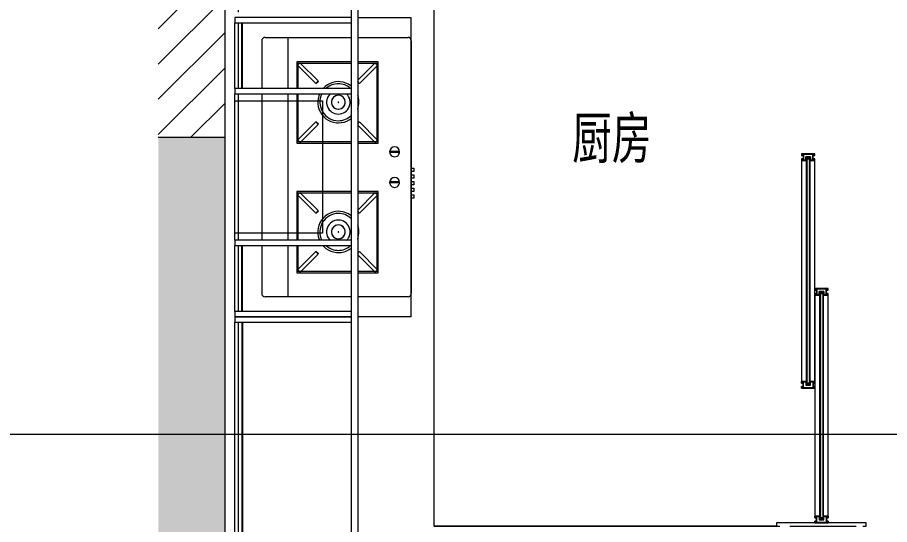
# Model space of a CAD drawing. Header units: millimetres. Extents: x 2743 to 23161, y 1473 to 16816.
# Drawn here: x 5367 to 7990, y 5870 to 7395 of the extents above; entities that cross this region are included whole.
import ezdxf

# ---------------------------------------------------------------- set-up
doc = ezdxf.new("R2010")
doc.units = ezdxf.units.MM
for name, color, linetype, lineweight, true_color in [('A-DETL-GENF-3', 7, 'Continuous', 5, 0x7f5f3f), ('A-DETL-GENF-5', 9, 'Continuous', 5, 0x808080), ('A-DETL-GENF-7', 7, 'Continuous', 5, 0xff8000), ('A-DETL-GENF-8', 7, 'Continuous', 5, 0x656565), ('A-DOOR', 30, 'Continuous', 9, 0xff7f00), ('A-新建墙体', 7, 'Continuous', 18, 0x848400), ('A-新建墙体-1', 9, 'Continuous', 18, 0x808080), ('A-新建墙体-2', 9, 'Continuous', 5, 0x808080), ('A-新建墙体-3', 7, 'Continuous', 9, 0xff8080), ('E-ELEC-EQPM-1', 7, 'Continuous', 9, 0x7f5f3f), ('G-ANNO-TEXT-1', 7, 'Continuous', 5, 0x008000), ('Q-CASE', 7, 'Continuous', 9, 0x7f5f3f), ('Q-CASE-1', 7, 'Continuous', 9, 0x7f603f), ('Q-CASE-2', 7, 'Continuous', 5, 0x7f603f), ('Q-CASE-3', 7, 'Continuous', 5, 0x7f5f3f)]:
    doc.layers.add(name, color=color, linetype=linetype, lineweight=lineweight, true_color=true_color)
doc.styles.add('宋体_1', font='', dxfattribs={"width": 0.7, "height": 125})
doc.styles.get('宋体_1').set_extended_font_data('SimSun')
pattern_1 = [(45.546, (-1808082.486, 492979.156), (529.996800693349, 540.002740038247), [7.071, -1477.92]), (315, (-1808082.486, 492989.156), (9.9999041, -19.9998082), [7.004, -21.281]), (45.546, (-1808082.486, 492989.156), (529.996800693349, 540.002740038247), [7.071, -1477.92]), (315, (-1808082.486, 492999.156), (9.9999041, -19.9998082), [7.004, -21.281])]

# ---------------------------------------------------------------- blocks, each defined once
blk = doc.blocks.new('JZ-I-L型台面_薄台面 - 标准-14989255-02平面布置及立面索引')
at = {"layer": 'Q-CASE-2'}
for p, q in [((56.7, -12), (56.7, -350)), ((56.7, -12), (124.7, -12)), ((140.7, -12), (458.7, -12)), ((490.7, -12), (1258.7, -12)), ((1290.7, -12), (1488.7, -12)), ((1504.7, -12), (1944.7, -12)), ((1960.7, -12), (2158.7, -12)), ((2190.7, -12), (2958.7, -12)), ((2974.7, -12), (3022.7, -12)), ((3022.7, -12), (3022.7, -350)), ((56.7, -370), (56.7, -1640)), ((3022.7, -370), (3022.7, -600)), ((644.7, -600), (644.7, -1630)), ((644.7, -600), (3034.7, -600)), ((644.7, -1630), (644.7, -600)), ((644.7, -600), (3022.7, -600)), ((3022.7, -600), (3034.7, -600))]:
    blk.add_line(p, q, dxfattribs=at)
blk = doc.blocks.new('LH-I-橱柜吊柜_烟机吊柜-500_900宽 - 宽900x深370x高700-13371150-02平面布置及立面索引')
at = {"layer": 'Q-CASE-2'}
for p, q in [((-434, 0), (-450, 0)), ((-450, 0), (-450, -350)), ((-434, -350), (-434, 0)), ((-220, 0), (-236, 0)), ((-236, 0), (-236, -350)), ((-220, -350), (-220, 0)), ((236, 0), (220, 0)), ((220, 0), (220, -350)), ((236, -350), (236, 0)), ((450, 0), (434, 0)), ((434, 0), (434, -350)), ((450, -350), (450, 0)), ((-236, -20.5), (-434, -20.5)), ((-434, -23.5), (-236, -23.5)), ((434, -20.5), (236, -20.5)), ((236, -23.5), (434, -23.5))]:
    blk.add_line(p, q, dxfattribs=at)
blk = doc.blocks.new('LH-I-装饰板 - 标准-14738857-02平面布置及立面索引')
at = {"layer": 'Q-CASE-3'}
for p, q in [((-10, 2990), (10, 2990)), ((-10, 2990), (-10, 0)), ((10, 2990), (10, 0)), ((10, 0), (-10, 0))]:
    blk.add_line(p, q, dxfattribs=at)
blk = doc.blocks.new('LH-I-橱柜吊柜_对开吊柜-600_1100宽 - 宽800x深370x高700-14524510-02平面布置及立面索引')
at = {"layer": 'Q-CASE-2'}
for p, q in [((-384, 0), (-400, 0)), ((-400, 0), (-400, -350)), ((-384, -350), (-384, 0)), ((384, -22), (-384, -22)), ((-384, -25), (384, -25)), ((400, 0), (384, 0)), ((384, 0), (384, -350)), ((400, -350), (400, 0))]:
    blk.add_line(p, q, dxfattribs=at)
blk = doc.blocks.new('LH-I-燃气灶 - 标准-13215992-02平面布置及立面索引')
at = {"layer": 'A-DETL-GENF-3'}
for p, q in [((-390, -43.6), (-390, 215)), ((-236, 225), (-380, 225)), ((220, 225), (-220, 225)), ((380, 225), (236, 225)), ((390, 215), (390, -43.6)), ((-390, 145), (-236, 145)), ((-220, 145), (220, 145)), ((236, 145), (390, 145)), ((-236, 119.6), (-318.1, 119.6)), ((-318.1, 119.6), (-318.1, -43.6)), ((-317.3, 118.9), (-318.1, 119.6)), ((-316.3, 109.7), (-309, 117)), ((-261.7, 55), (-316.3, 109.7)), ((-315.2, 116.7), (-314.4, 115.9)), ((-314.4, 115.9), (-236, 115.9)), ((-314.4, -43.6), (-314.4, 115.9)), ((-309, 117), (-254.3, 62.4)), ((-73.4, 119.6), (-220, 119.6)), ((-220, 115.9), (-77.1, 115.9)), ((-138.4, 62.4), (-83.4, 117.4)), ((-76, 110.1), (-131, 55)), ((-83.4, 117.4), (-76, 110.1)), ((-77.1, 115.9), (-76.3, 116.7)), ((-77.1, 115.9), (-77.1, -43.6)), ((-73.4, 119.6), (-74.1, 118.9)), ((-73.4, -43.6), (-73.4, 119.6)), ((220, 119.6), (71.9, 119.6)), ((71.9, 119.6), (71.9, -43.6)), ((72.7, 118.9), (71.9, 119.6)), ((73.7, 109.7), (81, 117)), ((128.3, 55), (73.7, 109.7)), ((74.8, 116.7), (75.6, 115.9)), ((75.6, 115.9), (220, 115.9)), ((75.6, -43.6), (75.6, 115.9)), ((81, 117), (135.7, 62.4)), ((316.6, 119.6), (236, 119.6)), ((236, 115.9), (312.9, 115.9)), ((251.6, 62.4), (306.6, 117.4)), ((314, 110.1), (259, 55)), ((306.6, 117.4), (314, 110.1)), ((312.9, 115.9), (313.7, 116.7)), ((312.9, 115.9), (312.9, -43.6)), ((316.6, 119.6), (315.9, 118.9)), ((316.6, -43.6), (316.6, 119.6)), ((-254.3, 62.4), (-261.7, 55)), ((-261.3, 54.7), (-254, 62)), ((-209.2, 54.9), (-217.4, 52.3)), ((-200.7, 56.2), (-209.2, 54.9)), ((-192.1, 56.4), (-200.7, 56.2)), ((-183.6, 55.4), (-192.1, 56.4)), ((-175.3, 53.3), (-183.6, 55.4)), ((-167.4, 50), (-175.3, 53.3)), ((-138.8, 62), (-131.4, 54.7)), ((-131, 55), (-138.4, 62.4)), ((135.7, 62.4), (128.3, 55)), ((128.7, 54.7), (136, 62)), ((180.8, 54.9), (172.6, 52.3)), ((189.3, 56.2), (180.8, 54.9)), ((197.9, 56.4), (189.3, 56.2)), ((206.4, 55.4), (197.9, 56.4)), ((214.7, 53.3), (206.4, 55.4)), ((220, 51.1), (214.7, 53.3)), ((251.2, 62), (258.6, 54.7)), ((259, 55), (251.6, 62.4)), ((-244.5, 31.9), (-249.1, 24.7)), ((-238.8, 38.3), (-244.5, 31.9)), ((-236, 40.8), (-238.8, 38.3)), ((-217.4, 52.3), (-220, 51.1)), ((-160, 45.6), (-167.4, 50)), ((-153.2, 40.3), (-160, 45.6)), ((-147.3, 34.1), (-153.2, 40.3)), ((-142.3, 27.1), (-147.3, 34.1)), ((-138.3, 19.5), (-142.3, 27.1)), ((145.5, 31.9), (140.9, 24.7)), ((151.2, 38.3), (145.5, 31.9)), ((157.7, 44), (151.2, 38.3)), ((164.8, 48.7), (157.7, 44)), ((172.6, 52.3), (164.8, 48.7)), ((236.8, 40.3), (236, 40.9)), ((242.7, 34.1), (236.8, 40.3)), ((247.7, 27.1), (242.7, 34.1)), ((251.7, 19.5), (247.7, 27.1)), ((-256.7, 0.2), (-257, -5.5)), ((-255.3, 8.7), (-256.7, 0.2)), ((-252.8, 16.9), (-255.3, 8.7)), ((-249.1, 24.7), (-252.8, 16.9)), ((-215.1, 0.2), (-215.9, -4.7)), ((-213.2, 4.8), (-215.1, 0.2)), ((-210.2, 8.8), (-213.2, 4.8)), ((-206.4, 12), (-210.2, 8.8)), ((-202, 14.2), (-206.4, 12)), ((-197.1, 15.3), (-202, 14.2)), ((-192.1, 15.2), (-197.1, 15.3)), ((-187.3, 13.9), (-192.1, 15.2)), ((-183, 11.6), (-187.3, 13.9)), ((-179.3, 8.2), (-183, 11.6)), ((-176.5, 4.1), (-179.3, 8.2)), ((-174.7, -0.6), (-176.5, 4.1)), ((-135.4, 11.5), (-138.3, 19.5)), ((-133.6, 3.1), (-135.4, 11.5)), ((-133, -5.5), (-133.6, 3.1)), ((133.3, 0.2), (133, -5.5)), ((134.7, 8.7), (133.3, 0.2)), ((137.2, 16.9), (134.7, 8.7)), ((140.9, 24.7), (137.2, 16.9)), ((174.9, 0.2), (174.1, -4.7)), ((176.8, 4.8), (174.9, 0.2)), ((179.8, 8.8), (176.8, 4.8)), ((183.6, 12), (179.8, 8.8)), ((188, 14.2), (183.6, 12)), ((192.9, 15.3), (188, 14.2)), ((197.9, 15.2), (192.9, 15.3)), ((202.7, 13.9), (197.9, 15.2)), ((207, 11.6), (202.7, 13.9)), ((210.7, 8.2), (207, 11.6)), ((213.5, 4.1), (210.7, 8.2)), ((215.3, -0.6), (213.5, 4.1)), ((254.6, 11.5), (251.7, 19.5)), ((256.4, 3.1), (254.6, 11.5)), ((257, -5.5), (256.4, 3.1)), ((-257, -5.5), (-256.4, -14.1)), ((-256.4, -14.1), (-254.6, -22.5)), ((-254.6, -22.5), (-251.7, -30.5)), ((-215.9, -4.7), (-215.9, -5.5)), ((-215.9, -5.5), (-215.3, -10.4)), ((-215.3, -10.4), (-213.5, -15.1)), ((-213.5, -15.1), (-210.7, -19.2)), ((-210.7, -19.2), (-207, -22.5)), ((-207, -22.5), (-202.7, -24.9)), ((-202.7, -24.9), (-197.9, -26.2)), ((-197.9, -26.2), (-192.9, -26.3)), ((-192.9, -26.3), (-188, -25.2)), ((-188, -25.2), (-183.6, -23)), ((-183.6, -23), (-179.8, -19.8)), ((-179.8, -19.8), (-176.8, -15.8)), ((-176.8, -15.8), (-174.9, -11.2)), ((-174.9, -11.2), (-174.1, -6.3)), ((-174.1, -5.5), (-174.7, -0.6)), ((-174.1, -6.3), (-174.1, -5.5)), ((-137.2, -27.9), (-134.7, -19.7)), ((-134.7, -19.7), (-133.3, -11.2)), ((-133.3, -11.2), (-133, -5.5)), ((133, -5.5), (133.6, -14.1)), ((133.6, -14.1), (135.4, -22.5)), ((135.4, -22.5), (138.3, -30.5)), ((174.1, -4.7), (174.1, -5.5)), ((174.1, -5.5), (174.7, -10.4)), ((174.7, -10.4), (176.5, -15.1)), ((176.5, -15.1), (179.3, -19.2)), ((179.3, -19.2), (183, -22.5)), ((183, -22.5), (187.3, -24.9)), ((187.3, -24.9), (192.1, -26.2)), ((192.1, -26.2), (197.1, -26.3)), ((197.1, -26.3), (202, -25.2)), ((202, -25.2), (206.4, -23)), ((206.4, -23), (210.2, -19.8)), ((210.2, -19.8), (213.2, -15.8)), ((213.2, -15.8), (215.1, -11.2)), ((215.1, -11.2), (215.9, -6.3)), ((215.9, -5.5), (215.3, -0.6)), ((215.9, -6.3), (215.9, -5.5)), ((252.8, -27.9), (255.3, -19.7)), ((255.3, -19.7), (256.7, -11.2)), ((256.7, -11.2), (257, -5.5)), ((-251.7, -30.5), (-247.7, -38.1)), ((-247.7, -38.1), (-243.8, -43.6)), ((-146.2, -43.6), (-145.5, -42.9)), ((-145.5, -42.9), (-140.9, -35.7)), ((-140.9, -35.7), (-137.2, -27.9)), ((138.3, -30.5), (142.3, -38.1)), ((142.3, -38.1), (146.2, -43.6)), ((243.8, -43.6), (244.5, -42.9)), ((244.5, -42.9), (249.1, -35.7)), ((249.1, -35.7), (252.8, -27.9)), ((-390, -215), (-390, -63.6)), ((-318.1, -63.6), (-318.1, -125.1)), ((-316.3, -116.3), (-263.6, -63.6)), ((-314.4, -121.4), (-314.4, -63.6)), ((-254.3, -69), (-309, -123.6)), ((-259.8, -63.6), (-254.3, -69)), ((-254, -68.6), (-259, -63.6)), ((-216.4, -63.6), (-214.7, -64.3)), ((-214.7, -64.3), (-206.4, -66.4)), ((-206.4, -66.4), (-197.9, -67.4)), ((-197.9, -67.4), (-189.3, -67.2)), ((-189.3, -67.2), (-180.8, -65.8)), ((-180.8, -65.8), (-173.5, -63.6)), ((-133.7, -63.6), (-138.8, -68.6)), ((-138.4, -69), (-133, -63.6)), ((-83.4, -124), (-138.4, -69)), ((-129.1, -63.6), (-76, -116.7)), ((-77.1, -63.6), (-77.1, -121.4)), ((-73.4, -125.1), (-73.4, -63.6)), ((71.9, -63.6), (71.9, -125.1)), ((73.7, -116.3), (126.4, -63.6)), ((75.6, -121.4), (75.6, -63.6)), ((135.7, -69), (81, -123.6)), ((130.2, -63.6), (135.7, -69)), ((136, -68.6), (131, -63.6)), ((173.6, -63.6), (175.3, -64.3)), ((175.3, -64.3), (183.6, -66.4)), ((183.6, -66.4), (192.1, -67.4)), ((192.1, -67.4), (200.7, -67.2)), ((200.7, -67.2), (209.2, -65.8)), ((209.2, -65.8), (216.5, -63.6)), ((256.3, -63.6), (251.2, -68.6)), ((251.6, -69), (257, -63.6)), ((306.6, -124), (251.6, -69)), ((260.9, -63.6), (314, -116.7)), ((312.9, -63.6), (312.9, -121.4)), ((316.6, -125.1), (316.6, -63.6)), ((390, -63.6), (390, -215)), ((-317.3, -124.3), (-318.1, -125.1)), ((-318.1, -125.1), (-73.4, -125.1)), ((-309, -123.6), (-316.3, -116.3)), ((-315.2, -122.2), (-314.4, -121.4)), ((-77.1, -121.4), (-314.4, -121.4)), ((-76, -116.7), (-83.4, -124)), ((-77.1, -121.4), (-76.3, -122.2)), ((-76.3, -122.2), (-77.1, -121.4)), ((-74.1, -124.3), (-73.4, -125.1)), ((72.7, -124.3), (71.9, -125.1)), ((71.9, -125.1), (316.6, -125.1)), ((81, -123.6), (73.7, -116.3)), ((74.8, -122.2), (75.6, -121.4)), ((312.9, -121.4), (75.6, -121.4)), ((314, -116.7), (306.6, -124)), ((312.9, -121.4), (313.7, -122.2)), ((313.7, -122.2), (312.9, -121.4)), ((315.9, -124.3), (316.6, -125.1)), ((-46.5, -159.8), (-46.5, -189.7)), ((-44.8, -159.8), (-46.5, -159.8)), ((-44.8, -189.7), (-44.8, -159.8)), ((46.5, -159.8), (44.8, -159.8)), ((44.8, -159.8), (44.8, -189.7)), ((46.5, -189.7), (46.5, -159.8)), ((-46.5, -189.7), (-44.8, -189.7)), ((44.8, -189.7), (46.5, -189.7)), ((380, -225), (-380, -225))]:
    blk.add_line(p, q, dxfattribs=at)
for centre, radius, start, end in [((-380, 215), 10, 90, 180), ((380, 215), 10, 0, 90), ((-195, -5.5), 55.5, 139.581, 180), ((-195, -5.5), 35.5, 360, 136.4544), ((-195, -5.5), 55.5, 360, 117.0331), ((195, -5.5), 55.5, 62.9669, 180), ((195, -5.5), 35.5, 43.5456, 180), ((195, -5.5), 55.5, 360, 40.419), ((-195, -5.5), 20.9, 360, 180), ((195, -5.5), 20.9, 360, 180), ((-195, -5.5), 55.5, 180, 220.419), ((-195, -5.5), 35.5, 223.5456, 0), ((-195, -5.5), 20.9, 180, 360), ((-195, -5.5), 0.962, 0, 180), ((-195, -5.5), 0.962, 180, 360), ((-195, -5.5), 55.5, 314.7438, 0), ((195, -5.5), 55.5, 180, 225.2562), ((195, -5.5), 35.5, 180, 316.4544), ((195, -5.5), 20.9, 180, 0), ((195, -5.5), 0.962, 0, 180), ((195, -5.5), 0.962, 180, 360), ((195, -5.5), 55.5, 319.581, 0), ((-45.9, -174.8), 15, 90, 270), ((-45.9, -174.8), 15, 270, 90), ((45.9, -174.8), 15, 90, 270), ((45.9, -174.8), 15, 270, 90), ((-380, -215), 10, 180, 270), ((380, -215), 10, 270, 0), ((380, -215), 10, 270, 0)]:
    blk.add_arc(centre, radius, start, end, dxfattribs=at)
blk = doc.blocks.new('LH-I-抽油烟机 - 标准-14739769-02平面布置及立面索引')
at = {"layer": 'A-DETL-GENF-3'}
for p, q in [((-450, 105), (-450, 266)), ((-450, 265), (450, 265)), ((3, 266), (3, 273.5)), ((3, 273.5), (13, 273.5)), ((13, 273.5), (13, 266)), ((23, 266), (23, 273.5)), ((23, 273.5), (33, 273.5)), ((33, 273.5), (33, 266)), ((43, 266), (43, 273.5)), ((43, 273.5), (53, 273.5)), ((53, 273.5), (53, 266)), ((63, 266), (63, 273.5)), ((63, 273.5), (73, 273.5)), ((73, 273.5), (73, 266)), ((83, 266), (83, 273.5)), ((83, 273.5), (93, 273.5)), ((93, 273.5), (93, 266)), ((450, 266), (450, 105)), ((-198.9, -265), (-198.9, -0.5)), ((-198.9, -0.5), (198.9, -0.5)), ((198.9, -0.5), (198.9, -265))]:
    blk.add_line(p, q, dxfattribs=at)
blk = doc.blocks.new('JZ-I-金属门套_门楣 - JZ-I-金属门套_门楣 2-15087348-02平面布置及立面索引')
at = {"layer": 'A-DOOR'}
for p, q in [((-1410, 20), (-1420, 20)), ((-1420, 20), (-1420, 10)), ((-1410, -95), (-1410, 20)), ((1420, 20), (1410, 20)), ((1410, 20), (1410, -95)), ((1420, 10), (1420, 20)), ((-1420, -10), (-1420, -210)), ((1420, -210), (1420, -10)), ((-1410, -250), (-1410, -135)), ((1410, -135), (1410, -250)), ((-1420, -240), (-1420, -250)), ((-1420, -250), (-1410, -250)), ((1410, -250), (1420, -250)), ((1420, -250), (1420, -240))]:
    blk.add_line(p, q, dxfattribs=at)
blk = doc.blocks.new('JZ-I-推拉门扇 - JZ-I-推拉门扇-15088225-02平面布置及立面索引')
at = {"layer": 'A-DETL-GENF-8'}
h = blk.add_hatch(color=256, dxfattribs=at)
h.paths.add_polyline_path([(-6, 332.5), (-6, 342.5), (6, 342.5), (6, 332.5), (20, 332.5), (20, 337.5), (15, 337.5), (15, 347.5), (20, 347.5), (20, 352.5), (-20, 352.5), (-20, 347.5), (-15, 347.5), (-15, 337.5), (-20, 337.5), (-20, 332.5)], flags=0)
h.paths.add_polyline_path([(-19, 333.5), (-19, 336.5), (-14, 336.5), (-14, 348.5), (-19, 348.5), (-19, 351.5), (19, 351.5), (19, 348.5), (14, 348.5), (14, 336.5), (19, 336.5), (19, 333.5), (7, 333.5), (7, 343.5), (-7, 343.5), (-7, 333.5)], flags=0)
h = blk.add_hatch(color=256, dxfattribs=at)
h.paths.add_polyline_path([(-6, 332.5), (-5, 336.5), (-5.9, 339.6), (-6, 333.5)], flags=0)
h.paths.add_polyline_path([(-5, 336.5), (-4, 337.5), (-4.6, 338.4)], flags=0)
h = blk.add_hatch(dxfattribs=at)
h.set_pattern_fill('FP_5', color=256, style=0, pattern_type=2)
h.set_pattern_definition(pattern_1)
h.paths.add_polyline_path([(-4, -337.5), (4, -337.5), (5, -336.5), (5, 336.5), (4, 337.5), (-4, 337.5), (-5, 336.5), (-5, -336.5)], flags=0)
h = blk.add_hatch(color=256, dxfattribs=at)
h.paths.add_polyline_path([(5, 336.5), (4.6, 338.4), (4, 337.5)], flags=0)
h.paths.add_polyline_path([(6, 332.5), (5.9, 339.6), (5, 336.5), (5.7, 333.5)], flags=0)
h = blk.add_hatch(color=256, dxfattribs=at)
h.paths.add_polyline_path([(15, -352.5), (20, -352.5), (20, -347.5), (15, -347.5), (15, -337.5), (20, -337.5), (20, -332.5), (6, -332.5), (6, -342.5), (-6, -342.5), (-6, -332.5), (-20, -332.5), (-20, -337.5), (-15, -337.5), (-15, -347.5), (-20, -347.5), (-20, -352.5)], flags=0)
h.paths.add_polyline_path([(19, -351.5), (-19, -351.5), (-19, -348.5), (-14, -348.5), (-14, -336.5), (-19, -336.5), (-19, -333.5), (-7, -333.5), (-7, -343.5), (7, -343.5), (7, -333.5), (19, -333.5), (19, -336.5), (14, -336.5), (14, -348.5), (19, -348.5)], flags=0)
h = blk.add_hatch(color=256, dxfattribs=at)
h.paths.add_polyline_path([(-5.9, -339.6), (-5, -336.5), (-6, -333.5)], flags=0)
h.paths.add_polyline_path([(-4.6, -338.4), (-4, -337.5), (-5, -336.5)], flags=0)
h = blk.add_hatch(color=256, dxfattribs=at)
h.paths.add_polyline_path([(5, -336.5), (4, -337.5), (4.6, -338.4)], flags=0)
h.paths.add_polyline_path([(5.9, -339.6), (5.7, -333.5), (5, -336.5)], flags=0)
at = {"layer": 'A-DETL-GENF-5'}
for p, q in [((-4, 337.5), (-4, -337.5)), ((4, 337.5), (4, -337.5))]:
    blk.add_line(p, q, dxfattribs=at)
at = {"layer": 'A-DETL-GENF-7'}
for p, q in [((20, 352.5), (-20, 352.5)), ((-20, 352.5), (-20, 347.5)), ((-20, 352.5), (-20, 347.5)), ((20, 352.5), (-20, 352.5)), ((-20, 347.5), (-15, 347.5)), ((-20, 347.5), (-15, 347.5)), ((-19, 348.5), (-19, 351.5)), ((-19, 351.5), (19, 351.5)), ((-19, 351.5), (-19, 348.5)), ((19, 351.5), (-19, 351.5)), ((-14, 348.5), (-19, 348.5)), ((-19, 348.5), (-14, 348.5)), ((-15, 347.5), (-15, 337.5)), ((-15, 347.5), (-15, 337.5)), ((-14, 336.5), (-14, 348.5)), ((-14, 348.5), (-14, 336.5)), ((7, 343.5), (-7, 343.5)), ((-7, 343.5), (-7, 333.5)), ((-7, 343.5), (7, 343.5)), ((-7, 333.5), (-7, 343.5)), ((-6, 332.5), (-6, 342.5)), ((-6, 342.5), (6, 342.5)), ((-6, 342.5), (6, 342.5)), ((-6, 332.5), (-6, 342.5)), ((6, 342.5), (6, 332.5)), ((6, 342.5), (6, 332.5)), ((7, 333.5), (7, 343.5)), ((7, 343.5), (7, 333.5)), ((19, 348.5), (14, 348.5)), ((14, 348.5), (14, 336.5)), ((14, 348.5), (19, 348.5)), ((14, 336.5), (14, 348.5)), ((15, 337.5), (15, 347.5)), ((15, 347.5), (20, 347.5)), ((15, 347.5), (20, 347.5)), ((15, 337.5), (15, 347.5)), ((19, 351.5), (19, 348.5)), ((19, 348.5), (19, 351.5)), ((20, 347.5), (20, 352.5)), ((20, 347.5), (20, 352.5)), ((-15, 337.5), (-20, 337.5)), ((-20, 337.5), (-20, 332.5)), ((-20, 337.5), (-20, 332.5)), ((-15, 337.5), (-20, 337.5)), ((-20, 332.5), (-6, 332.5)), ((-20, 332.5), (-20, 72.5)), ((-20, 332.5), (-6, 332.5)), ((-19, 333.5), (-19, 336.5)), ((-19, 336.5), (-14, 336.5)), ((-19, 336.5), (-19, 333.5)), ((-14, 336.5), (-19, 336.5)), ((-7, 333.5), (-19, 333.5)), ((-19, 333.5), (-7, 333.5)), ((-5, 336.5), (-4, 337.5)), ((-5, 336.5), (-4, 337.5)), ((-5, 336.5), (-5, -336.5)), ((-5, 331.3), (-5, 336.5)), ((-5, -336.5), (-5, 336.5)), ((4, 337.5), (-4, 337.5)), ((-4, 337.5), (0, 337.5)), ((-4, 337.5), (4, 337.5)), ((0, 337.5), (4, 337.5)), ((4, 337.5), (5, 336.5)), ((4, 337.5), (5, 336.5)), ((5, -336.5), (5, 336.5)), ((5, 336.5), (5, 331.3)), ((5, 336.5), (5, -336.5)), ((6, 332.5), (20, 332.5)), ((6, 332.5), (20, 332.5)), ((19, 333.5), (7, 333.5)), ((7, 333.5), (19, 333.5)), ((14, 336.5), (19, 336.5)), ((19, 336.5), (14, 336.5)), ((20, 337.5), (15, 337.5)), ((20, 337.5), (15, 337.5)), ((19, 336.5), (19, 333.5)), ((19, 333.5), (19, 336.5)), ((20, 332.5), (20, 337.5)), ((20, 332.5), (20, 337.5)), ((20, -332.5), (20, 332.5)), ((-20, 67.5), (-20, 57.5)), ((-20, 52.5), (-20, -332.5)), ((-6, -332.5), (-20, -332.5)), ((-20, -332.5), (-20, -337.5)), ((-20, -332.5), (-6, -332.5)), ((-20, -337.5), (-20, -332.5)), ((-20, -337.5), (-15, -337.5)), ((-15, -337.5), (-20, -337.5)), ((-19, -336.5), (-19, -333.5)), ((-19, -333.5), (-7, -333.5)), ((-19, -333.5), (-7, -333.5)), ((-19, -336.5), (-19, -333.5)), ((-14, -336.5), (-19, -336.5)), ((-14, -336.5), (-19, -336.5)), ((-15, -337.5), (-15, -347.5)), ((-15, -347.5), (-15, -337.5)), ((-14, -348.5), (-14, -336.5)), ((-14, -348.5), (-14, -336.5)), ((-7, -333.5), (-7, -343.5)), ((-7, -333.5), (-7, -343.5)), ((-6, -342.5), (-6, -332.5)), ((-6, -332.5), (-6, -342.5)), ((-5, -336.5), (-5, -331.3)), ((-4, -337.5), (-5, -336.5)), ((-4, -337.5), (-5, -336.5)), ((-4, -337.5), (4, -337.5)), ((0, -337.5), (-4, -337.5)), ((4, -337.5), (-4, -337.5)), ((4, -337.5), (0, -337.5)), ((5, -336.5), (4, -337.5)), ((5, -336.5), (4, -337.5)), ((5, -331.3), (5, -336.5)), ((20, -332.5), (6, -332.5)), ((6, -332.5), (6, -342.5)), ((6, -332.5), (20, -332.5)), ((6, -342.5), (6, -332.5)), ((7, -343.5), (7, -333.5)), ((7, -333.5), (19, -333.5)), ((7, -333.5), (19, -333.5)), ((7, -343.5), (7, -333.5)), ((19, -336.5), (14, -336.5)), ((14, -336.5), (14, -348.5)), ((14, -336.5), (14, -348.5)), ((19, -336.5), (14, -336.5)), ((15, -347.5), (15, -337.5)), ((15, -337.5), (20, -337.5)), ((15, -337.5), (15, -347.5)), ((20, -337.5), (15, -337.5)), ((19, -333.5), (19, -336.5)), ((19, -333.5), (19, -336.5)), ((20, -337.5), (20, -332.5)), ((20, -332.5), (20, -337.5)), ((-15, -347.5), (-20, -347.5)), ((-20, -347.5), (-20, -352.5)), ((-20, -347.5), (-15, -347.5)), ((-20, -352.5), (-20, -347.5)), ((-20, -352.5), (20, -352.5)), ((20, -352.5), (-20, -352.5)), ((-19, -351.5), (-19, -348.5)), ((-19, -348.5), (-14, -348.5)), ((-19, -348.5), (-14, -348.5)), ((-19, -351.5), (-19, -348.5)), ((19, -351.5), (-19, -351.5)), ((19, -351.5), (-19, -351.5)), ((-7, -343.5), (7, -343.5)), ((-7, -343.5), (7, -343.5)), ((6, -342.5), (-6, -342.5)), ((-6, -342.5), (6, -342.5)), ((14, -348.5), (19, -348.5)), ((14, -348.5), (19, -348.5)), ((20, -347.5), (15, -347.5)), ((15, -347.5), (20, -347.5)), ((19, -348.5), (19, -351.5)), ((19, -348.5), (19, -351.5)), ((20, -352.5), (20, -347.5)), ((20, -347.5), (20, -352.5))]:
    blk.add_line(p, q, dxfattribs=at)
for centre, start, end in [((-6.3, 331.3), 359.635, 78.164), ((-6.3, 331.3), 359.635, 78.164), ((6.3, 331.3), 101.836, 179.635), ((6.3, 331.3), 101.836, 180.365), ((-6.3, -331.3), 281.836, 0.365), ((-6.3, -331.3), 281.836, 0.365), ((6.3, -331.3), 180.365, 258.164), ((6.3, -331.3), 179.635, 258.164)]:
    blk.add_arc(centre, 1.26, start, end, dxfattribs=at)
for centre, major_axis in [((0, 340), (-6, 0)), ((0, -340), (6, 0))]:
    blk.add_ellipse(centre, major_axis=major_axis, ratio=0.416667, dxfattribs=at)
for points, knots in [([(-6, 340), (-6, 340.1), (-5.9, 340.4), (-5.7, 340.9), (-5.2, 341.3), (-4.4, 341.7), (-2.8, 342.3), (-1.1, 342.5), (0, 342.5)], [0, 0, 0, 0, 0.111111, 0.222222, 0.333333, 0.444444, 0.666667, 1, 1, 1, 1]), ([(0, 342.5), (1.4, 342.5), (3.6, 342.2), (5.6, 341.1), (6, 340.4), (6, 340)], [0, 0, 0, 0, 0.444444, 0.722222, 1, 1, 1, 1]), ([(0, 337.5), (-1.4, 337.5), (-3.6, 337.8), (-5.6, 338.9), (-6, 339.6), (-6, 340)], [0, 0, 0, 0, 0.444444, 0.722222, 1, 1, 1, 1]), ([(6, 340), (6, 339.9), (5.9, 339.6), (5.7, 339.1), (5.2, 338.7), (4.4, 338.3), (2.8, 337.7), (1.1, 337.5), (0, 337.5)], [0, 0, 0, 0, 0.111111, 0.222222, 0.333333, 0.444444, 0.666667, 1, 1, 1, 1]), ([(-6, -340), (-6, -339.9), (-5.9, -339.6), (-5.7, -339.1), (-5.2, -338.7), (-4.4, -338.3), (-2.8, -337.7), (-1.1, -337.5), (0, -337.5)], [0, 0, 0, 0, 0.111111, 0.222222, 0.333333, 0.444444, 0.666667, 1, 1, 1, 1]), ([(0, -342.5), (-1.4, -342.5), (-3.6, -342.2), (-5.6, -341.1), (-6, -340.4), (-6, -340)], [0, 0, 0, 0, 0.444444, 0.722222, 1, 1, 1, 1]), ([(0, -337.5), (1.4, -337.5), (3.6, -337.8), (5.6, -338.9), (6, -339.6), (6, -340)], [0, 0, 0, 0, 0.444444, 0.722222, 1, 1, 1, 1]), ([(6, -340), (6, -340.1), (5.9, -340.4), (5.7, -340.9), (5.2, -341.3), (4.4, -341.7), (2.8, -342.3), (1.1, -342.5), (0, -342.5)], [0, 0, 0, 0, 0.111111, 0.222222, 0.333333, 0.444444, 0.666667, 1, 1, 1, 1])]:
    blk.add_open_spline(points, degree=3, knots=knots, dxfattribs=at)
blk = doc.blocks.new('JZ-I-推拉门扇 - JZ-I-推拉门扇-V19-02平面布置及立面索引')
at = {"layer": 'A-DETL-GENF-8'}
h = blk.add_hatch(color=256, dxfattribs=at)
h.paths.add_polyline_path([(-6, 332.5), (-6, 342.5), (6, 342.5), (6, 332.5), (20, 332.5), (20, 337.5), (15, 337.5), (15, 347.5), (20, 347.5), (20, 352.5), (-20, 352.5), (-20, 347.5), (-15, 347.5), (-15, 337.5), (-20, 337.5), (-20, 332.5)], flags=0)
h.paths.add_polyline_path([(-19, 333.5), (-19, 336.5), (-14, 336.5), (-14, 348.5), (-19, 348.5), (-19, 351.5), (19, 351.5), (19, 348.5), (14, 348.5), (14, 336.5), (19, 336.5), (19, 333.5), (7, 333.5), (7, 343.5), (-7, 343.5), (-7, 333.5)], flags=0)
h = blk.add_hatch(color=256, dxfattribs=at)
h.paths.add_polyline_path([(-6, 332.5), (-5, 336.5), (-5.9, 339.6), (-6, 333.5)], flags=0)
h.paths.add_polyline_path([(-5, 336.5), (-4, 337.5), (-4.6, 338.4)], flags=0)
h = blk.add_hatch(dxfattribs=at)
h.set_pattern_fill('FP_5', color=256, style=0, pattern_type=2)
h.set_pattern_definition(pattern_1)
h.paths.add_polyline_path([(-4, -337.5), (4, -337.5), (5, -336.5), (5, 336.5), (4, 337.5), (-4, 337.5), (-5, 336.5), (-5, -336.5)], flags=0)
h = blk.add_hatch(color=256, dxfattribs=at)
h.paths.add_polyline_path([(5, 336.5), (4.6, 338.4), (4, 337.5)], flags=0)
h.paths.add_polyline_path([(6, 332.5), (5.9, 339.6), (5, 336.5), (5.7, 333.5)], flags=0)
h = blk.add_hatch(color=256, dxfattribs=at)
h.paths.add_polyline_path([(20, -352.5), (20, -347.5), (15, -347.5), (15, -337.5), (20, -337.5), (20, -332.5), (6, -332.5), (6, -342.5), (-6, -342.5), (-6, -332.5), (-20, -332.5), (-20, -337.5), (-15, -337.5), (-15, -347.5), (-20, -347.5), (-20, -352.5)], flags=0)
h.paths.add_polyline_path([(19, -351.5), (-19, -351.5), (-19, -348.5), (-14, -348.5), (-14, -336.5), (-19, -336.5), (-19, -333.5), (-7, -333.5), (-7, -343.5), (7, -343.5), (7, -333.5), (19, -333.5), (19, -336.5), (14, -336.5), (14, -348.5), (19, -348.5)], flags=0)
h = blk.add_hatch(color=256, dxfattribs=at)
h.paths.add_polyline_path([(-5.9, -339.6), (-5, -336.5), (-6, -333.5)], flags=0)
h.paths.add_polyline_path([(-4.6, -338.4), (-4, -337.5), (-5, -336.5)], flags=0)
h = blk.add_hatch(color=256, dxfattribs=at)
h.paths.add_polyline_path([(5, -336.5), (4, -337.5), (4.6, -338.4)], flags=0)
h.paths.add_polyline_path([(5.9, -339.6), (5.7, -333.5), (5, -336.5)], flags=0)
at = {"layer": 'A-DETL-GENF-5'}
for p, q in [((-4, 337.5), (-4, -337.5)), ((4, 337.5), (4, -337.5))]:
    blk.add_line(p, q, dxfattribs=at)
at = {"layer": 'A-DETL-GENF-7'}
for p, q in [((20, 352.5), (-20, 352.5)), ((-20, 352.5), (-20, 347.5)), ((-20, 352.5), (-20, 347.5)), ((20, 352.5), (-20, 352.5)), ((-20, 347.5), (-15, 347.5)), ((-20, 347.5), (-15, 347.5)), ((-19, 348.5), (-19, 351.5)), ((-19, 351.5), (19, 351.5)), ((-19, 351.5), (-19, 348.5)), ((19, 351.5), (-19, 351.5)), ((-14, 348.5), (-19, 348.5)), ((-19, 348.5), (-14, 348.5)), ((-15, 347.5), (-15, 337.5)), ((-15, 347.5), (-15, 337.5)), ((-14, 336.5), (-14, 348.5)), ((-14, 348.5), (-14, 336.5)), ((7, 343.5), (-7, 343.5)), ((-7, 343.5), (-7, 333.5)), ((-7, 343.5), (7, 343.5)), ((-7, 333.5), (-7, 343.5)), ((-6, 332.5), (-6, 342.5)), ((-6, 342.5), (6, 342.5)), ((-6, 342.5), (6, 342.5)), ((-6, 332.5), (-6, 342.5)), ((6, 342.5), (6, 332.5)), ((6, 342.5), (6, 332.5)), ((7, 333.5), (7, 343.5)), ((7, 343.5), (7, 333.5)), ((19, 348.5), (14, 348.5)), ((14, 348.5), (14, 336.5)), ((14, 348.5), (19, 348.5)), ((14, 336.5), (14, 348.5)), ((15, 337.5), (15, 347.5)), ((15, 347.5), (20, 347.5)), ((15, 347.5), (20, 347.5)), ((15, 337.5), (15, 347.5)), ((19, 351.5), (19, 348.5)), ((19, 348.5), (19, 351.5)), ((20, 347.5), (20, 352.5)), ((20, 347.5), (20, 352.5)), ((-15, 337.5), (-20, 337.5)), ((-20, 337.5), (-20, 332.5)), ((-20, 337.5), (-20, 332.5)), ((-15, 337.5), (-20, 337.5)), ((-20, 332.5), (-6, 332.5)), ((-20, 332.5), (-20, -332.5)), ((-20, 332.5), (-6, 332.5)), ((-19, 333.5), (-19, 336.5)), ((-19, 336.5), (-14, 336.5)), ((-19, 336.5), (-19, 333.5)), ((-14, 336.5), (-19, 336.5)), ((-7, 333.5), (-19, 333.5)), ((-19, 333.5), (-7, 333.5)), ((-5, 336.5), (-4, 337.5)), ((-5, 336.5), (-4, 337.5)), ((-5, 336.5), (-5, -336.5)), ((-5, 331.3), (-5, 336.5)), ((-5, -336.5), (-5, 336.5)), ((4, 337.5), (-4, 337.5)), ((-4, 337.5), (0, 337.5)), ((-4, 337.5), (4, 337.5)), ((0, 337.5), (4, 337.5)), ((4, 337.5), (5, 336.5)), ((4, 337.5), (5, 336.5)), ((5, -336.5), (5, 336.5)), ((5, 336.5), (5, 331.3)), ((5, 336.5), (5, -336.5)), ((6, 332.5), (20, 332.5)), ((6, 332.5), (20, 332.5)), ((19, 333.5), (7, 333.5)), ((7, 333.5), (19, 333.5)), ((14, 336.5), (19, 336.5)), ((19, 336.5), (14, 336.5)), ((20, 337.5), (15, 337.5)), ((20, 337.5), (15, 337.5)), ((19, 336.5), (19, 333.5)), ((19, 333.5), (19, 336.5)), ((20, 332.5), (20, 337.5)), ((20, 332.5), (20, 337.5)), ((20, -332.5), (20, 332.5)), ((-6, -332.5), (-20, -332.5)), ((-20, -332.5), (-20, -337.5)), ((-20, -332.5), (-6, -332.5)), ((-20, -337.5), (-20, -332.5)), ((-20, -337.5), (-15, -337.5)), ((-15, -337.5), (-20, -337.5)), ((-19, -336.5), (-19, -333.5)), ((-19, -333.5), (-7, -333.5)), ((-19, -333.5), (-7, -333.5)), ((-19, -336.5), (-19, -333.5)), ((-14, -336.5), (-19, -336.5)), ((-14, -336.5), (-19, -336.5)), ((-15, -337.5), (-15, -347.5)), ((-15, -347.5), (-15, -337.5)), ((-14, -348.5), (-14, -336.5)), ((-14, -348.5), (-14, -336.5)), ((-7, -333.5), (-7, -343.5)), ((-7, -333.5), (-7, -343.5)), ((-6, -342.5), (-6, -332.5)), ((-6, -332.5), (-6, -342.5)), ((-5, -336.5), (-5, -331.3)), ((-4, -337.5), (-5, -336.5)), ((-4, -337.5), (-5, -336.5)), ((-4, -337.5), (4, -337.5)), ((0, -337.5), (-4, -337.5)), ((4, -337.5), (-4, -337.5)), ((4, -337.5), (0, -337.5)), ((5, -336.5), (4, -337.5)), ((5, -336.5), (4, -337.5)), ((5, -331.3), (5, -336.5)), ((20, -332.5), (6, -332.5)), ((6, -332.5), (6, -342.5)), ((6, -332.5), (20, -332.5)), ((6, -342.5), (6, -332.5)), ((7, -343.5), (7, -333.5)), ((7, -333.5), (19, -333.5)), ((7, -333.5), (19, -333.5)), ((7, -343.5), (7, -333.5)), ((19, -336.5), (14, -336.5)), ((14, -336.5), (14, -348.5)), ((14, -336.5), (14, -348.5)), ((19, -336.5), (14, -336.5)), ((15, -347.5), (15, -337.5)), ((15, -337.5), (20, -337.5)), ((15, -337.5), (15, -347.5)), ((20, -337.5), (15, -337.5)), ((19, -333.5), (19, -336.5)), ((19, -333.5), (19, -336.5)), ((20, -337.5), (20, -332.5)), ((20, -332.5), (20, -337.5)), ((-15, -347.5), (-20, -347.5)), ((-20, -347.5), (-20, -352.5)), ((-20, -347.5), (-15, -347.5)), ((-20, -352.5), (-20, -347.5)), ((-20, -352.5), (20, -352.5)), ((20, -352.5), (-20, -352.5)), ((-19, -351.5), (-19, -348.5)), ((-19, -348.5), (-14, -348.5)), ((-19, -348.5), (-14, -348.5)), ((-19, -351.5), (-19, -348.5)), ((19, -351.5), (-19, -351.5)), ((19, -351.5), (-19, -351.5)), ((-7, -343.5), (7, -343.5)), ((-7, -343.5), (7, -343.5)), ((6, -342.5), (-6, -342.5)), ((-6, -342.5), (6, -342.5)), ((14, -348.5), (19, -348.5)), ((14, -348.5), (19, -348.5)), ((20, -347.5), (15, -347.5)), ((15, -347.5), (20, -347.5)), ((19, -348.5), (19, -351.5)), ((19, -348.5), (19, -351.5)), ((20, -352.5), (20, -347.5)), ((20, -347.5), (20, -352.5))]:
    blk.add_line(p, q, dxfattribs=at)
for centre, start, end in [((-6.3, 331.3), 359.635, 78.164), ((-6.3, 331.3), 359.635, 78.164), ((6.3, 331.3), 101.836, 179.635), ((6.3, 331.3), 101.836, 180.365), ((-6.3, -331.3), 281.836, 0.365), ((-6.3, -331.3), 281.836, 0.365), ((6.3, -331.3), 180.365, 258.164), ((6.3, -331.3), 179.635, 258.164)]:
    blk.add_arc(centre, 1.26, start, end, dxfattribs=at)
for centre, major_axis in [((0, 340), (-6, 0)), ((0, -340), (6, 0))]:
    blk.add_ellipse(centre, major_axis=major_axis, ratio=0.416667, dxfattribs=at)
for points, knots in [([(-6, 340), (-6, 340.1), (-5.9, 340.4), (-5.7, 340.9), (-5.2, 341.3), (-4.4, 341.7), (-2.8, 342.3), (-1.1, 342.5), (0, 342.5)], [0, 0, 0, 0, 0.111111, 0.222222, 0.333333, 0.444444, 0.666667, 1, 1, 1, 1]), ([(0, 342.5), (1.4, 342.5), (3.6, 342.2), (5.6, 341.1), (6, 340.4), (6, 340)], [0, 0, 0, 0, 0.444444, 0.722222, 1, 1, 1, 1]), ([(0, 337.5), (-1.4, 337.5), (-3.6, 337.8), (-5.6, 338.9), (-6, 339.6), (-6, 340)], [0, 0, 0, 0, 0.444444, 0.722222, 1, 1, 1, 1]), ([(6, 340), (6, 339.9), (5.9, 339.6), (5.7, 339.1), (5.2, 338.7), (4.4, 338.3), (2.8, 337.7), (1.1, 337.5), (0, 337.5)], [0, 0, 0, 0, 0.111111, 0.222222, 0.333333, 0.444444, 0.666667, 1, 1, 1, 1]), ([(-6, -340), (-6, -339.9), (-5.9, -339.6), (-5.7, -339.1), (-5.2, -338.7), (-4.4, -338.3), (-2.8, -337.7), (-1.1, -337.5), (0, -337.5)], [0, 0, 0, 0, 0.111111, 0.222222, 0.333333, 0.444444, 0.666667, 1, 1, 1, 1]), ([(0, -342.5), (-1.4, -342.5), (-3.6, -342.2), (-5.6, -341.1), (-6, -340.4), (-6, -340)], [0, 0, 0, 0, 0.444444, 0.722222, 1, 1, 1, 1]), ([(0, -337.5), (1.4, -337.5), (3.6, -337.8), (5.6, -338.9), (6, -339.6), (6, -340)], [0, 0, 0, 0, 0.444444, 0.722222, 1, 1, 1, 1]), ([(6, -340), (6, -340.1), (5.9, -340.4), (5.7, -340.9), (5.2, -341.3), (4.4, -341.7), (2.8, -342.3), (1.1, -342.5), (0, -342.5)], [0, 0, 0, 0, 0.111111, 0.222222, 0.333333, 0.444444, 0.666667, 1, 1, 1, 1])]:
    blk.add_open_spline(points, degree=3, knots=knots, dxfattribs=at)

msp = doc.modelspace()

# ---------------------------------------------------------------- hatches: boundary and pattern name
at = {"layer": 'A-新建墙体-1'}
msp.add_hatch(color=256, dxfattribs=at).paths.add_polyline_path([(5790.1, 3834.6), (5990.1, 3834.6), (5990.1, 7034.2), (5790.1, 7034.1), (5790.1, 3834.6)], flags=0)
at = {"layer": 'A-新建墙体-2'}
h = msp.add_hatch(dxfattribs=at)
h.set_pattern_fill('FP_1', color=256, style=0, pattern_type=2)
h.set_pattern_definition([(45, (7626.65, 1984.6), (-53.033, 53.033), [])])
h.paths.add_polyline_path([(5990.1, 7034.2), (5990.1, 8834.6), (5790.1, 8834.6), (5790.1, 7034.2)], flags=0)

# ---------------------------------------------------------------- linework, layer by layer
at = {"layer": 'A-新建墙体'}
for p, q in [((5990.1, 8514.6), (5990.1, 3334.6)), ((5790.1, 7034.2), (5990.1, 7034.2))]:
    msp.add_line(p, q, dxfattribs=at)
at = {"layer": 'A-新建墙体-3'}
for p, q in [((6020.1, 7180.6), (6020.1, 7378.6)), ((6020.1, 6724.6), (6020.1, 7164.6)), ((6020.1, 6510.6), (6020.1, 6708.6)), ((6020.1, 5710.6), (6020.1, 6478.6))]:
    msp.add_line(p, q, dxfattribs=at)
at = {"layer": 'G-ANNO-TEXT-1'}
msp.add_line((11608.6, 6140.4), (3873.7, 6140.4), dxfattribs=at)

# ---------------------------------------------------------------- block references
at = {"layer": 'A-DETL-GENF-7'}
for name, p in [('JZ-I-推拉门扇 - JZ-I-推拉门扇-V19-02平面布置及立面索引', (7745.1, 6632.1)), ('JZ-I-推拉门扇 - JZ-I-推拉门扇-15088225-02平面布置及立面索引', (7785.1, 6227.1))]:
    msp.add_blockref(name, p, dxfattribs=at)
at = {"layer": 'A-DOOR', "rotation": 270}
msp.add_blockref('JZ-I-金属门套_门楣 - JZ-I-金属门套_门楣 2-15087348-02平面布置及立面索引', (7900.1, 7284.6), dxfattribs=at)
at = {"layer": 'E-ELEC-EQPM-1'}
for name, p, rotation in [('LH-I-抽油烟机 - 标准-14739769-02平面布置及立面索引', (6285.1, 6944.6), 269.9999999999998), ('LH-I-燃气灶 - 标准-13215992-02平面布置及立面索引', (6326.5, 6944.6), 90.00000000000065)]:
    msp.add_blockref(name, p, dxfattribs=dict(at, rotation=rotation))
at = {"layer": 'Q-CASE'}
msp.add_blockref('LH-I-装饰板 - 标准-14738857-02平面布置及立面索引', (6380.1, 5264.6), dxfattribs=at)
at = {"layer": 'Q-CASE-1'}
for name, p, rotation in [('JZ-I-L型台面_薄台面 - 标准-14989255-02平面布置及立面索引', (6020.1, 5219.9), 89.99999999999973), ('LH-I-橱柜吊柜_烟机吊柜-500_900宽 - 宽900x深370x高700-13371150-02平面布置及立面索引', (6020.1, 6944.6), 89.99999999999991), ('LH-I-橱柜吊柜_对开吊柜-600_1100宽 - 宽800x深370x高700-14524510-02平面布置及立面索引', (6020.1, 6094.6), 89.99999999999991)]:
    msp.add_blockref(name, p, dxfattribs=dict(at, rotation=rotation))

# ---------------------------------------------------------------- texts
at = {"layer": 'G-ANNO-TEXT-1', "insert": (7035.4, 7095.1), "char_height": 125, "width": 264.418, "attachment_point": 1, "line_spacing_factor": 0.877739, "style": '宋体_1'}
msp.add_mtext('\\pxt2.24,4.48,6.72,8.96,11.2,13.44,15.68,17.92,20.16,22.4,24.64,26.88,29.12,31.36,33.6,35.84,38.08,40.32,42.56,44.8,47.04,49.28,51.52,53.76,56,58.24,60.48,62.72,64.96,67.2,69.44,71.68;{厨房}', dxfattribs=at)

doc.saveas('drawing.dxf')
